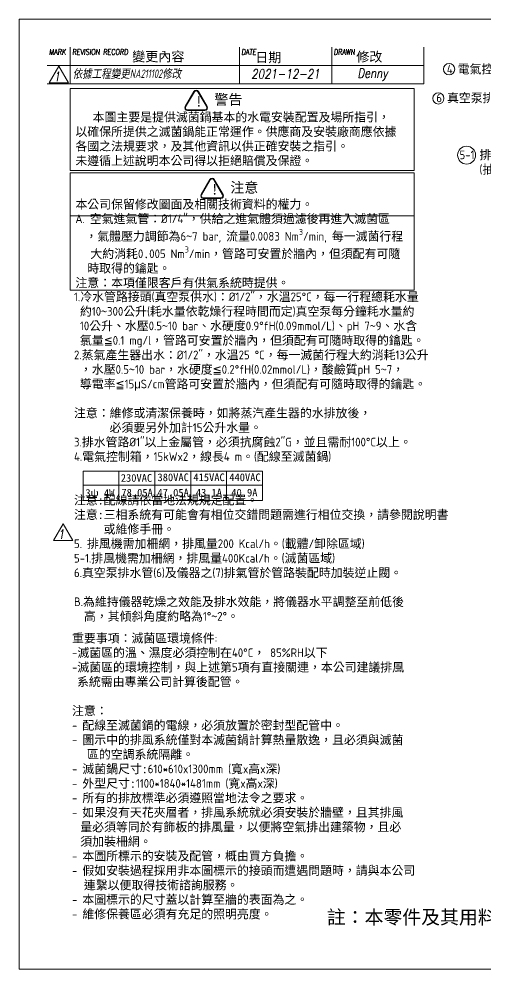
# Model space of a CAD drawing. Header units: millimetres. Extents: x -5848 to 27629, y 65 to 20714.
# Drawn here: x 14444 to 18998, y 65 to 9335 of the extents above; entities that cross this region are included whole.
import ezdxf

# ---------------------------------------------------------------- set-up
doc = ezdxf.new("R2010")
doc.units = ezdxf.units.MM
doc.header["$MEASUREMENT"] = 0
doc.layers.get('0').update_dxf_attribs({"lineweight": 25})
for name, color, linetype, lineweight in [('D', 3, 'Continuous', 13), ('F', 7, 'Continuous', 15), ('T', 4, 'Continuous', 15)]:
    doc.layers.add(name, color=color, linetype=linetype, lineweight=lineweight)
doc.styles.get("Standard").update_dxf_attribs({"font": 'KAIU.TTF'})
doc.styles.add('STU25', font='isocp2.shx')
doc.styles.add('Text', font='romans.shx', dxfattribs={"width": 0.8, "oblique": 10})

msp = doc.modelspace()

# ---------------------------------------------------------------- hatches: boundary and pattern name
at = {"layer": 'D'}
h = msp.add_hatch(color=11, dxfattribs=at)
edge = h.paths.add_edge_path()
edge.add_line((16150.354, 8627.488), (16064.995, 8479.642))
edge.add_arc((16086.645, 8467.142), 25, 149.9999999, 270)
edge.add_line((16086.645, 8442.142), (16257.363, 8442.142))
edge.add_arc((16257.363, 8467.142), 25, 270, 389.9999999)
edge.add_line((16279.014, 8479.642), (16193.655, 8627.488))
edge.add_arc((16172.004, 8614.988), 25, 30, 150)
edge = h.paths.add_edge_path(flags=16)
edge.add_arc((16172.004, 8614.988), 20, 30, 150)
edge.add_line((16154.684, 8624.988), (16069.325, 8477.142))
edge.add_arc((16086.645, 8467.142), 20, 149.9999999, 270)
edge.add_line((16086.645, 8447.142), (16257.363, 8447.142))
edge.add_arc((16257.363, 8467.142), 20, 270, 389.9999999)
edge.add_line((16274.684, 8477.142), (16189.325, 8624.988))
h = msp.add_hatch(color=11, dxfattribs=at)
edge = h.paths.add_edge_path()
edge.add_ellipse((16241.615, 7608.442), major_axis=(25, 0), ratio=1, start_angle=149.9999999, end_angle=270)
edge.add_line((16241.615, 7583.442), (16412.333, 7583.442))
edge.add_ellipse((16412.333, 7608.442), major_axis=(25, 0), ratio=1, start_angle=270, end_angle=389.9999999)
edge.add_line((16433.984, 7620.942), (16348.625, 7768.788))
edge.add_ellipse((16326.974, 7756.288), major_axis=(25, 0), ratio=1, start_angle=30, end_angle=150)
edge.add_line((16305.323, 7768.788), (16219.964, 7620.942))
edge = h.paths.add_edge_path(flags=16)
edge.add_ellipse((16241.615, 7608.442), major_axis=(20, 0), ratio=1, start_angle=149.9999999, end_angle=270)
edge.add_line((16241.615, 7588.442), (16412.333, 7588.442))
edge.add_ellipse((16412.333, 7608.442), major_axis=(20, 0), ratio=1, start_angle=270, end_angle=389.9999999)
edge.add_line((16429.653, 7618.442), (16344.294, 7766.288))
edge.add_ellipse((16326.974, 7756.288), major_axis=(20, 0), ratio=1, start_angle=30, end_angle=150)
edge.add_line((16309.653, 7766.288), (16224.294, 7618.442))

# ---------------------------------------------------------------- linework, layer by layer
at = {"layer": 'D', "color": 11}
for p, q in [((16150.354, 8627.488), (16064.995, 8479.642)), ((16154.684, 8624.988), (16069.325, 8477.142)), ((16189.325, 8624.988), (16274.684, 8477.142)), ((16193.655, 8627.488), (16279.014, 8479.642)), ((16086.645, 8447.142), (16257.363, 8447.142)), ((16086.645, 8442.142), (16257.363, 8442.142)), ((16305.323, 7768.788), (16219.964, 7620.942)), ((16309.653, 7766.288), (16224.294, 7618.442)), ((16344.294, 7766.288), (16429.653, 7618.442)), ((16348.625, 7768.788), (16433.984, 7620.942)), ((16241.615, 7588.442), (16412.333, 7588.442)), ((16241.615, 7583.442), (16412.333, 7583.442))]:
    msp.add_line(p, q, dxfattribs=at)
at = {"layer": 'D'}
for p, q in [((15068.461, 4921.156), (16818.461, 4921.156)), ((15068.461, 4921.156), (15068.461, 4636.109)), ((15418.461, 4921.156), (15418.461, 4636.109)), ((15768.461, 4921.156), (15768.461, 4636.109)), ((16118.461, 4921.156), (16118.461, 4636.109)), ((16468.461, 4921.156), (16468.461, 4636.109)), ((16818.461, 4921.156), (16818.461, 4636.109)), ((15068.461, 4786.109), (16818.461, 4786.109)), ((15068.461, 4786.109), (16818.461, 4786.109)), ((15068.461, 4636.109), (16818.461, 4636.109))]:
    msp.add_line(p, q, dxfattribs=at)
at = {"layer": 'D', "color": 11}
for points in [[(14943.73, 8657.09), (18297.824, 8657.09), (18297.824, 7856.59), (14943.73, 7856.59)], [(14943.73, 7833.114), (18297.824, 7833.114), (18297.824, 7413.827), (14943.73, 7413.827)], [(14943.73, 7413.827), (18297.824, 7413.827), (18297.824, 6688.529), (14943.73, 6688.529)]]:
    msp.add_lwpolyline(points, close=True, dxfattribs=at)
at = {"layer": 'D'}
for centre, radius in [((18638.865, 8845.26), 55), ((18533.677, 8560.067), 55), ((18809.494, 8006.531), 87.5)]:
    msp.add_circle(centre, radius, dxfattribs=at)
at = {"layer": 'D', "color": 11}
for centre, radius, start, end in [((16172.004, 8614.988), 25, 30, 150), ((16172.004, 8614.988), 20, 30, 150), ((16086.645, 8467.142), 25, 149.9999999, 270), ((16086.645, 8467.142), 20, 149.9999999, 270), ((16257.363, 8467.142), 25, 270, 29.9999999), ((16257.363, 8467.142), 20, 270, 29.9999999), ((16326.974, 7756.288), 25, 30, 150), ((16326.974, 7756.288), 20, 30, 150), ((16241.615, 7608.442), 25, 149.9999999, 270), ((16241.615, 7608.442), 20, 149.9999999, 270), ((16412.333, 7608.442), 25, 270, 29.9999999), ((16412.333, 7608.442), 20, 270, 29.9999999)]:
    msp.add_arc(centre, radius, start, end, dxfattribs=at)
at = {"layer": 'F', "color": 7}
for p, q in [((14943.34, 9060.951), (14943.34, 8700.951)), ((16593.49, 8700.951), (16593.49, 9060.951)), ((17493.49, 8700.951), (17493.49, 9060.951)), ((18393.49, 8700.951), (18393.49, 9060.951)), ((18393.49, 8880.951), (14718.34, 8880.951)), ((14718.34, 8700.951), (18393.49, 8700.951))]:
    msp.add_line(p, q, dxfattribs=at)
at = {"layer": 'F'}
msp.add_line((18393.49, 9060.951), (18393.49, 8700.951), dxfattribs=at)
at = {"layer": 'F', "color": 6}
msp.add_lwpolyline([(14444.319, 9334.972), (14444.319, 64.972), (27629.319, 64.972), (27629.319, 9334.972)], close=True, dxfattribs=at)
msp.add_lwpolyline([(14444.319, 9334.972), (14444.319, 64.972), (27629.319, 64.972), (27629.319, 9334.972)], close=True, dxfattribs=at)
at = {"layer": 'F', "color": 7}
for points in [[(14832.556, 8875.282), (14739.065, 8713.351), (14926.047, 8713.351)], [(14874.525, 4408.179), (14781.035, 4246.248), (14968.016, 4246.248)]]:
    msp.add_lwpolyline(points, close=True, dxfattribs=at)

# ---------------------------------------------------------------- texts
at = {"lineweight": -3}
for s, p in [('變更內容', (15547.674, 8922.167)), ('日期', (16747.836, 8913.267)), ('修改', (17733.314, 8920.387))]:
    msp.add_text(s, height=93.4085, dxfattribs=at).set_placement(p)
at = {"insert": (17445.441, 638.657), "char_height": 135.00867, "attachment_point": 1, "style": 'STU25'}
msp.add_mtext('{\\f標楷體|b0|i0|c136|p65;註：本零件及其用料均須符合}RoHS{\\f標楷體|b0|i0|c136|p65;指令。}', dxfattribs=at)
at = {"layer": 'D', "char_height": 85, "attachment_point": 1}
for s, insert in [('{\\Fisocp2.shx;\\C3;4 \\f標楷體|b0|i0|c136|p65;電氣控制箱}', (18616.452, 8887.903)), ('{\\Fisocp2.shx;\\C3;6 \\f標楷體|b0|i0|c136|p65;真空泵排水孔}', (18513.87, 8607.774)), ('{\\Fisocp2.shx;\\C3;5-1 \\f標楷體|b0|i0|c136|p65;排風機\\P\\Fisocp2.shx;    (\\f標楷體|b0|i0|c136|p65;抽風機\\Fisocp2.shx;)}', (18740.334, 8051.734))]:
    msp.add_mtext(s, dxfattribs=dict(at, insert=insert))
at = {"layer": 'D', "color": 11, "attachment_point": 1, "style": 'STU25'}
for s, insert, char_height in [('{\\f標楷體|b0|i0|c136|p65;!}', (16163.693, 8580.258), 100), ('{\\f標楷體|b0|i0|c136|p65;警告}', (16350.206, 8599.627), 100), ('\\A1;\\P  {\\f????|b0|i0|c0|p54;  \\H0.2353x; \\f標楷體|b0|i0|c136|p65;\\H4.25x;本圖主要是提供滅菌鍋基本的水電安裝配置及場所指引，\\P以確保所提供之滅菌鍋能正常運作。供應商及安裝廠商應依據\\P各國之法規要求，及其他資訊以供正確安裝之指引。\\P未遵循上述說明本公司得以拒絕賠償及保證。\\P\\P\\P本公司保留修改圖面及相關技術資料的權力。\\P}A. {\\f標楷體|b0|i0|c136|p65;空氣進氣管：}%%c1/4"{\\f標楷體|b0|i0|c136|p65;，供給之進氣體須過濾後再進入滅菌區\\P}  {\\f標楷體|b0|i0|c136|p65;，氣體壓力調節為}6{\\f標楷體|b0|i0|c136|p65;~}7 bar, {\\f標楷體|b0|i0|c136|p65;流量}0.0083 Nm{\\H0.7x;\\S3^ ;}/min, {\\f標楷體|b0|i0|c136|p65;每一滅菌行程\\P}   {\\f標楷體|b0|i0|c136|p65;大約消耗}0{\\f標楷體|b0|i0|c136|p65;.}005 Nm{\\H0.7x;\\S3^ ;}/min{\\f標楷體|b0|i0|c136|p65;，管路可安置於牆內，但須配有可隨\\P  時取得的鑰匙。\\P注意：本項僅限客戶有供氣系統時提供。}', (14994.42, 8561.357), 85), ('{\\f標楷體|b0|i0|c136|p65;!}', (16318.663, 7721.558), 100), ('{\\f標楷體|b0|i0|c136|p65;注意}', (16505.176, 7740.926), 100), ('1.{\\f標楷體|b0|i0|c136|p65;冷水管路接頭}({\\f標楷體|b0|i0|c136|p65;真空泵供水}){\\f標楷體|b0|i0|c136|p65;：}%%C1/2"{\\f標楷體|b0|i0|c136|p65;，水溫}25%%DC{\\f標楷體|b0|i0|c136|p65;，每一行程總耗水量\\P 約}10{\\f標楷體|b0|i0|c136|p65;~}300{\\f標楷體|b0|i0|c136|p65;公升}({\\f標楷體|b0|i0|c136|p65;耗水量依乾燥行程時間而定}){\\f標楷體|b0|i0|c136|p65;真空泵每分鐘耗水量約\\P }10{\\f標楷體|b0|i0|c136|p65;公升、水壓}0.5{\\f標楷體|b0|i0|c136|p65;~}10 bar{\\f標楷體|b0|i0|c136|p65;、水硬度}0.9%%DfH(0.09mmol/L){\\f標楷體|b0|i0|c136|p65;、}pH 7{\\f標楷體|b0|i0|c136|p65;~}9{\\f標楷體|b0|i0|c136|p65;、水含\\P 氯量\\f新細明體|b0|i0|c136|p18;≦}0.1 mg/l{\\f標楷體|b0|i0|c136|p65;，管路可安置於牆內，但須配有可隨時取得的鑰匙。}\\P2.{\\f標楷體|b0|i0|c136|p65;蒸氣產生器出水：}%%C1/2"{\\f標楷體|b0|i0|c136|p65;，水溫}25 %%DC{\\f標楷體|b0|i0|c136|p65;，每一滅菌行程大約消耗}13{\\f標楷體|b0|i0|c136|p65;公升\\P ，水壓}0.5{\\f標楷體|b0|i0|c136|p65;~}10 bar{\\f標楷體|b0|i0|c136|p65;，水硬度\\f新細明體|b0|i0|c136|p18;≦}0.2%%DfH(0.02mmol/L){\\f標楷體|b0|i0|c136|p65;，酸鹼質}pH 5{\\f標楷體|b0|i0|c136|p65;~}7{\\f標楷體|b0|i0|c136|p65;，\\P 導電率\\f新細明體|b0|i0|c136|p18;≦}15{\\f新細明體|b0|i0|c136|p16;μ}S/cm{\\f標楷體|b0|i0|c136|p65;管路可安置於牆內，但須配有可隨時取得的鑰匙。\\P\\P注意：維修或清潔保養時，如將蒸汽產生器的水排放後，\\P      必須要另外加計}15{\\f標楷體|b0|i0|c136|p65;公升水量。}\\P3.{\\f標楷體|b0|i0|c136|p65;排水管路}%%C1"{\\f標楷體|b0|i0|c136|p65;以上金屬管，必須抗腐蝕}2"G{\\f標楷體|b0|i0|c136|p65;，並且需耐}100%%DC{\\f標楷體|b0|i0|c136|p65;以上。} \\P4.{\\f標楷體|b0|i0|c136|p65;電氣控制箱，}15kWx2{\\f標楷體|b0|i0|c136|p65;，線長}4 m{\\f標楷體|b0|i0|c136|p65;。}({\\f標楷體|b0|i0|c136|p65;配線至滅菌鍋}) \\P\\P\\P{\\f標楷體|b0|i0|c136|p65;注意:配線請依當地法規規定配置。\\P\\fDFKai-SB|b0|i0|c136|p65;注意:三相系統有可能會有相位交錯問題需進行相位交換，請參閱說明書\\P     或維修手冊。}\\P5. {\\f標楷體|b0|i0|c136|p65;排風機需加柵網，排風量}200 Kcal/h{\\f標楷體|b0|i0|c136|p65;。}({\\f標楷體|b0|i0|c136|p65;載體}/{\\f標楷體|b0|i0|c136|p65;卸除區域})\\P5-1.{\\f標楷體|b0|i0|c136|p65;排風機需加柵網，排風量}400Kcal/h{\\f標楷體|b0|i0|c136|p65;。}({\\f標楷體|b0|i0|c136|p65;滅菌區域})\\P6.{\\f標楷體|b0|i0|c136|p65;真空泵排水管}(6){\\f標楷體|b0|i0|c136|p65;及儀器之}(7){\\f標楷體|b0|i0|c136|p65;排氣管於管路裝配時加裝逆止閥。\\P}\\PB.{\\f標楷體|b0|i0|c136|p65;為維持儀器乾燥之效能及排水效能，將儀器水平調整至前低後}\\P  {\\f標楷體|b0|i0|c136|p65;高，其傾斜角度約略為}1%%D{\\f標楷體|b0|i0|c136|p65;~}2%%D{\\f標楷體|b0|i0|c136|p65;。}', (14980.666, 6666.127), 85), ('{\\f標楷體|b0|i0|c136|p65;230VAC}', (15436.704, 4894.159), 75), ('{\\f標楷體|b0|i0|c136|p65;380VAC}', (15794.588, 4900.345), 75), ('{\\f標楷體|b0|i0|c136|p65;415VAC}', (16144.588, 4900.345), 75), ('{\\f標楷體|b0|i0|c136|p65;440VAC}', (16494.588, 4900.345), 75), ('{\\f標楷體|b0|i0|c136|p65;3ψ 4W}', (15092.269, 4748.12), 75), ('{\\f標楷體|b0|i0|c136|p65;78.05A}', (15442.787, 4750.79), 75), ('{\\f標楷體|b0|i0|c136|p65;47.05A}', (15794.259, 4750.79), 75), ('{\\f標楷體|b0|i0|c136|p65;43.1A}', (16168.612, 4750.79), 75), ('{\\f標楷體|b0|i0|c136|p65;40.9A}', (16514.584, 4750.79), 75), ('{\\f標楷體|b0|i0|c136|p65;重要事項：滅菌區環境條件}:\\P-{\\f標楷體|b0|i0|c136|p65;滅菌區的溫、濕度必須控制在}40%%DC{\\f標楷體|b0|i0|c136|p65;，} 85%RH{\\f標楷體|b0|i0|c136|p65;以下\\P}-{\\f標楷體|b0|i0|c136|p65;滅菌區的環境控制，與上述第}5{\\f標楷體|b0|i0|c136|p65;項有直接關連，本公司建議排風\\P} {\\f標楷體|b0|i0|c136|p65;系統需由專業公司計算後配管。\\P\\P注意：\\P}- {\\f標楷體|b0|i0|c136|p65;配線至滅菌鍋的電線，必須放置於密封型配管中。\\P}- {\\f標楷體|b0|i0|c136|p65;圖示中的排風系統僅對本滅菌鍋計算熱量散逸，且必須與滅菌\\P}   {\\f標楷體|b0|i0|c136|p65;區的空調系統隔離。\\P}- {\\f標楷體|b0|i0|c136|p65;滅菌鍋尺寸:}610*610x1300mm ({\\f標楷體|b0|i0|c136|p65;寬}x{\\f標楷體|b0|i0|c136|p65;高}x{\\f標楷體|b0|i0|c136|p65;深})\\P- {\\f標楷體|b0|i0|c136|p65;外型尺寸:}1100*1840*1481mm ({\\f標楷體|b0|i0|c136|p65;寬}x{\\f標楷體|b0|i0|c136|p65;高}x{\\f標楷體|b0|i0|c136|p65;深})\\P- {\\f標楷體|b0|i0|c136|p65;所有的排放標準必須遵照當地法令之要求。\\P}- {\\f標楷體|b0|i0|c136|p65;如果沒有天花夾層者，排風系統就必須安裝於牆壁，且其排風\\P} {\\f???|b0|i0|c0|p65; \\f標楷體|b0|i0|c136|p65;量必須等同於有飾板的排風量，以便將空氣排出建築物，且必\\P} {\\f???|b0|i0|c0|p65; \\f標楷體|b0|i0|c136|p65;須加裝柵網。\\P}- {\\f標楷體|b0|i0|c136|p65;本圖所標示的安裝及配管，概由買方負擔。\\P}- {\\f標楷體|b0|i0|c136|p65;假如安裝過程採用非本圖標示的接頭而遭遇問題時，請與本公司\\P  連繫以便取得技術諮詢服務。\\P}- {\\f標楷體|b0|i0|c136|p65;本圖標示的尺寸蓋以計算至牆的表面為之。\\P}- {\\f標楷體|b0|i0|c136|p65;維修保養區必須有充足的照明亮度。}', (14961.579, 3335.372), 85)]:
    msp.add_mtext(s, dxfattribs=dict(at, insert=insert, char_height=char_height))
at = {"layer": 'F', "color": 1, "lineweight": 15, "style": 'Text', "oblique": 5, "width": 0.8}
for s, p in [('MARK', (14738.242, 8986.651)), ('REVISION RECORD', (14963.242, 8986.651)), ('DATE', (16613.392, 8986.651)), ('DRAWN', (17513.392, 8986.651))]:
    msp.add_text(s, height=54, dxfattribs=at).set_placement(p)
at = {"layer": 'T', "lineweight": 20, "style": 'Text', "oblique": 10, "width": 0.8}
for s, height, p in [('1', 90, (14783.619, 8729.824)), ('2021-12-21', 92, (16709.515, 8752.908)), ('Denny', 92, (17745.671, 8761.171)), ('1', 90, (14825.588, 4262.721))]:
    msp.add_text(s, height=height, dxfattribs=at).set_placement(p)
at = {"layer": 'T', "linetype": 'Continuous', "lineweight": 20, "insert": (14969.281, 8842.793), "char_height": 82.79908, "attachment_point": 1, "style": 'Text'}
msp.add_mtext('{\\fDFKai-SB|b0|i0|c136|p65;依據工程變更\\Fisocp2.shx|c136;NA211102\\fDFKai-SB|b0|i0|c136|p65;修改}', dxfattribs=at)

doc.saveas('drawing.dxf')
